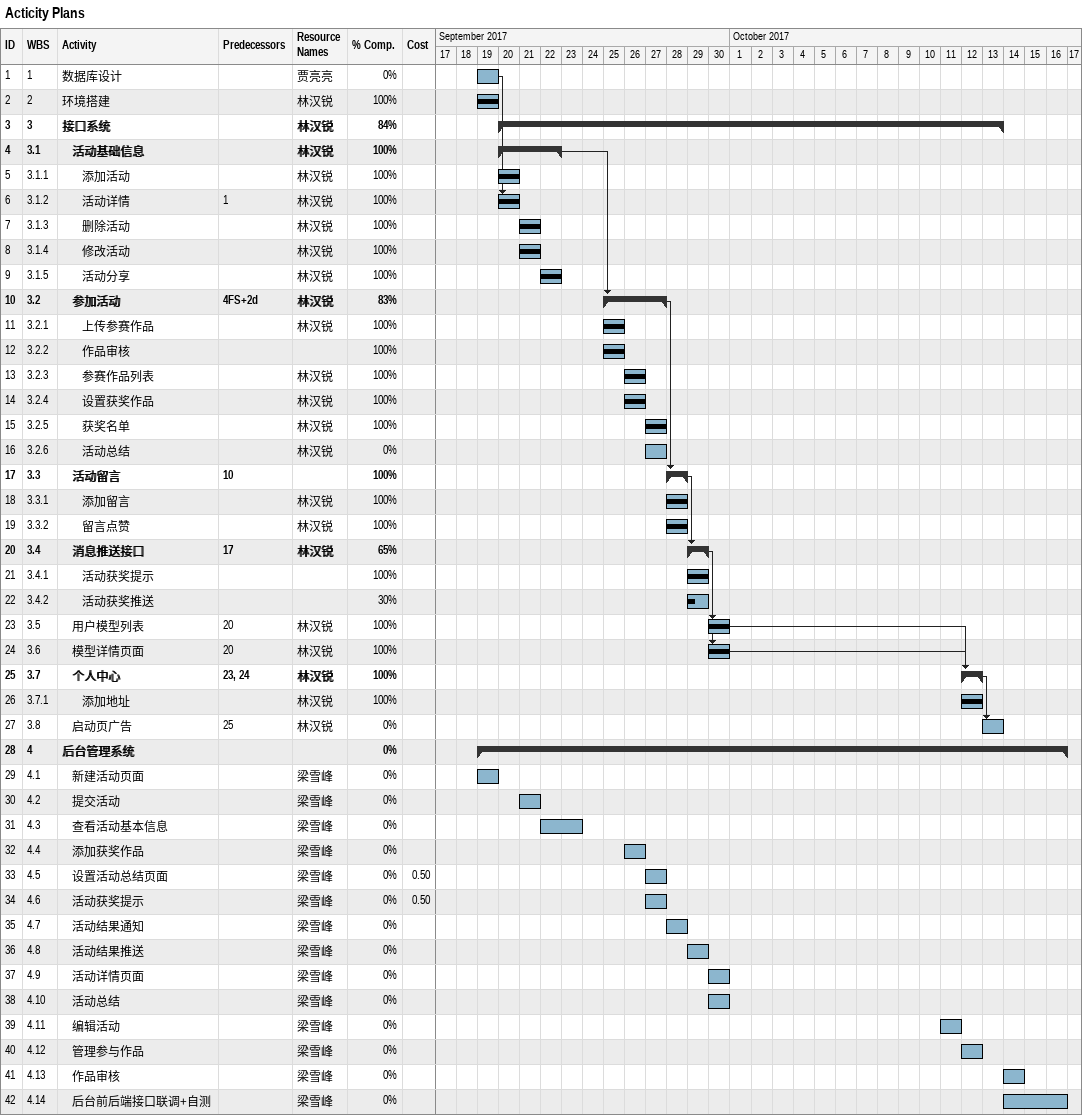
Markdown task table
Acticity Plans

| ID | WBS | Task | Start | Finish | Predecessors | Resources | % complete | Cost |
|---|---|---|---|---|---|---|---|---|
| 1 | 1 | 数据库设计 | 2017-09-19 | 2017-09-19 |  | 贾亮亮 | 0 |  |
| 2 | 2 | 环境搭建 | 2017-09-19 | 2017-09-19 |  | 林汉锐 | 100 |  |
| 3 | 3 | **接口系统** | 2017-09-20 | 2017-10-13 |  | 林汉锐 | 84 |  |
| 4 | 3.1 | **活动基础信息** | 2017-09-20 | 2017-09-22 |  | 林汉锐 | 100 |  |
| 5 | 3.1.1 | 添加活动 | 2017-09-20 | 2017-09-20 |  | 林汉锐 | 100 |  |
| 6 | 3.1.2 | 活动详情 | 2017-09-20 | 2017-09-20 | 1 | 林汉锐 | 100 |  |
| 7 | 3.1.3 | 删除活动 | 2017-09-21 | 2017-09-21 |  | 林汉锐 | 100 |  |
| 8 | 3.1.4 | 修改活动 | 2017-09-21 | 2017-09-21 |  | 林汉锐 | 100 |  |
| 9 | 3.1.5 | 活动分享 | 2017-09-22 | 2017-09-22 |  | 林汉锐 | 100 |  |
| 10 | 3.2 | **参加活动** | 2017-09-25 | 2017-09-27 | 4FS+2d | 林汉锐 | 83 |  |
| 11 | 3.2.1 | 上传参赛作品 | 2017-09-25 | 2017-09-25 |  | 林汉锐 | 100 |  |
| 12 | 3.2.2 | 作品审核 | 2017-09-25 | 2017-09-25 |  |  | 100 |  |
| 13 | 3.2.3 | 参赛作品列表 | 2017-09-26 | 2017-09-26 |  | 林汉锐 | 100 |  |
| 14 | 3.2.4 | 设置获奖作品 | 2017-09-26 | 2017-09-26 |  | 林汉锐 | 100 |  |
| 15 | 3.2.5 | 获奖名单 | 2017-09-27 | 2017-09-27 |  | 林汉锐 | 100 |  |
| 16 | 3.2.6 | 活动总结 | 2017-09-27 | 2017-09-27 |  | 林汉锐 | 0 |  |
| 17 | 3.3 | **活动留言** | 2017-09-28 | 2017-09-28 | 10 |  | 100 |  |
| 18 | 3.3.1 | 添加留言 | 2017-09-28 | 2017-09-28 |  | 林汉锐 | 100 |  |
| 19 | 3.3.2 | 留言点赞 | 2017-09-28 | 2017-09-28 |  | 林汉锐 | 100 |  |
| 20 | 3.4 | **消息推送接口** | 2017-09-29 | 2017-09-29 | 17 | 林汉锐 | 65 |  |
| 21 | 3.4.1 | 活动获奖提示 | 2017-09-29 | 2017-09-29 |  |  | 100 |  |
| 22 | 3.4.2 | 活动获奖推送 | 2017-09-29 | 2017-09-29 |  |  | 30 |  |
| 23 | 3.5 | 用户模型列表 | 2017-09-30 | 2017-09-30 | 20 | 林汉锐 | 100 |  |
| 24 | 3.6 | 模型详情页面 | 2017-09-30 | 2017-09-30 | 20 | 林汉锐 | 100 |  |
| 25 | 3.7 | **个人中心** | 2017-10-12 | 2017-10-12 | 23, 24 | 林汉锐 | 100 |  |
| 26 | 3.7.1 | 添加地址 | 2017-10-12 | 2017-10-12 |  | 林汉锐 | 100 |  |
| 27 | 3.8 | 启动页广告 | 2017-10-13 | 2017-10-13 | 25 | 林汉锐 | 0 |  |
| 28 | 4 | **后台管理系统** | 2017-09-19 | 2017-10-16 |  |  | 0 |  |
| 29 | 4.1 | 新建活动页面 | 2017-09-19 | 2017-09-19 |  | 梁雪峰 | 0 |  |
| 30 | 4.2 | 提交活动 | 2017-09-21 | 2017-09-21 |  | 梁雪峰 | 0 |  |
| 31 | 4.3 | 查看活动基本信息 | 2017-09-22 | 2017-09-23 |  | 梁雪峰 | 0 |  |
| 32 | 4.4 | 添加获奖作品 | 2017-09-26 | 2017-09-26 |  | 梁雪峰 | 0 |  |
| 33 | 4.5 | 设置活动总结页面 | 2017-09-27 | 2017-09-27 |  | 梁雪峰 | 0 | 0.50 |
| 34 | 4.6 | 活动获奖提示 | 2017-09-27 | 2017-09-27 |  | 梁雪峰 | 0 | 0.50 |
| 35 | 4.7 | 活动结果通知 | 2017-09-28 | 2017-09-28 |  | 梁雪峰 | 0 |  |
| 36 | 4.8 | 活动结果推送 | 2017-09-29 | 2017-09-29 |  | 梁雪峰 | 0 |  |
| 37 | 4.9 | 活动详情页面 | 2017-09-30 | 2017-09-30 |  | 梁雪峰 | 0 |  |
| 38 | 4.10 | 活动总结 | 2017-09-30 | 2017-09-30 |  | 梁雪峰 | 0 |  |
| 39 | 4.11 | 编辑活动 | 2017-10-11 | 2017-10-11 |  | 梁雪峰 | 0 |  |
| 40 | 4.12 | 管理参与作品 | 2017-10-12 | 2017-10-12 |  | 梁雪峰 | 0 |  |
| 41 | 4.13 | 作品审核 | 2017-10-14 | 2017-10-14 |  | 梁雪峰 | 0 |  |
| 42 | 4.14 | 后台前后端接口联调+自测 | 2017-10-14 | 2017-10-16 |  | 梁雪峰 | 0 |  |
